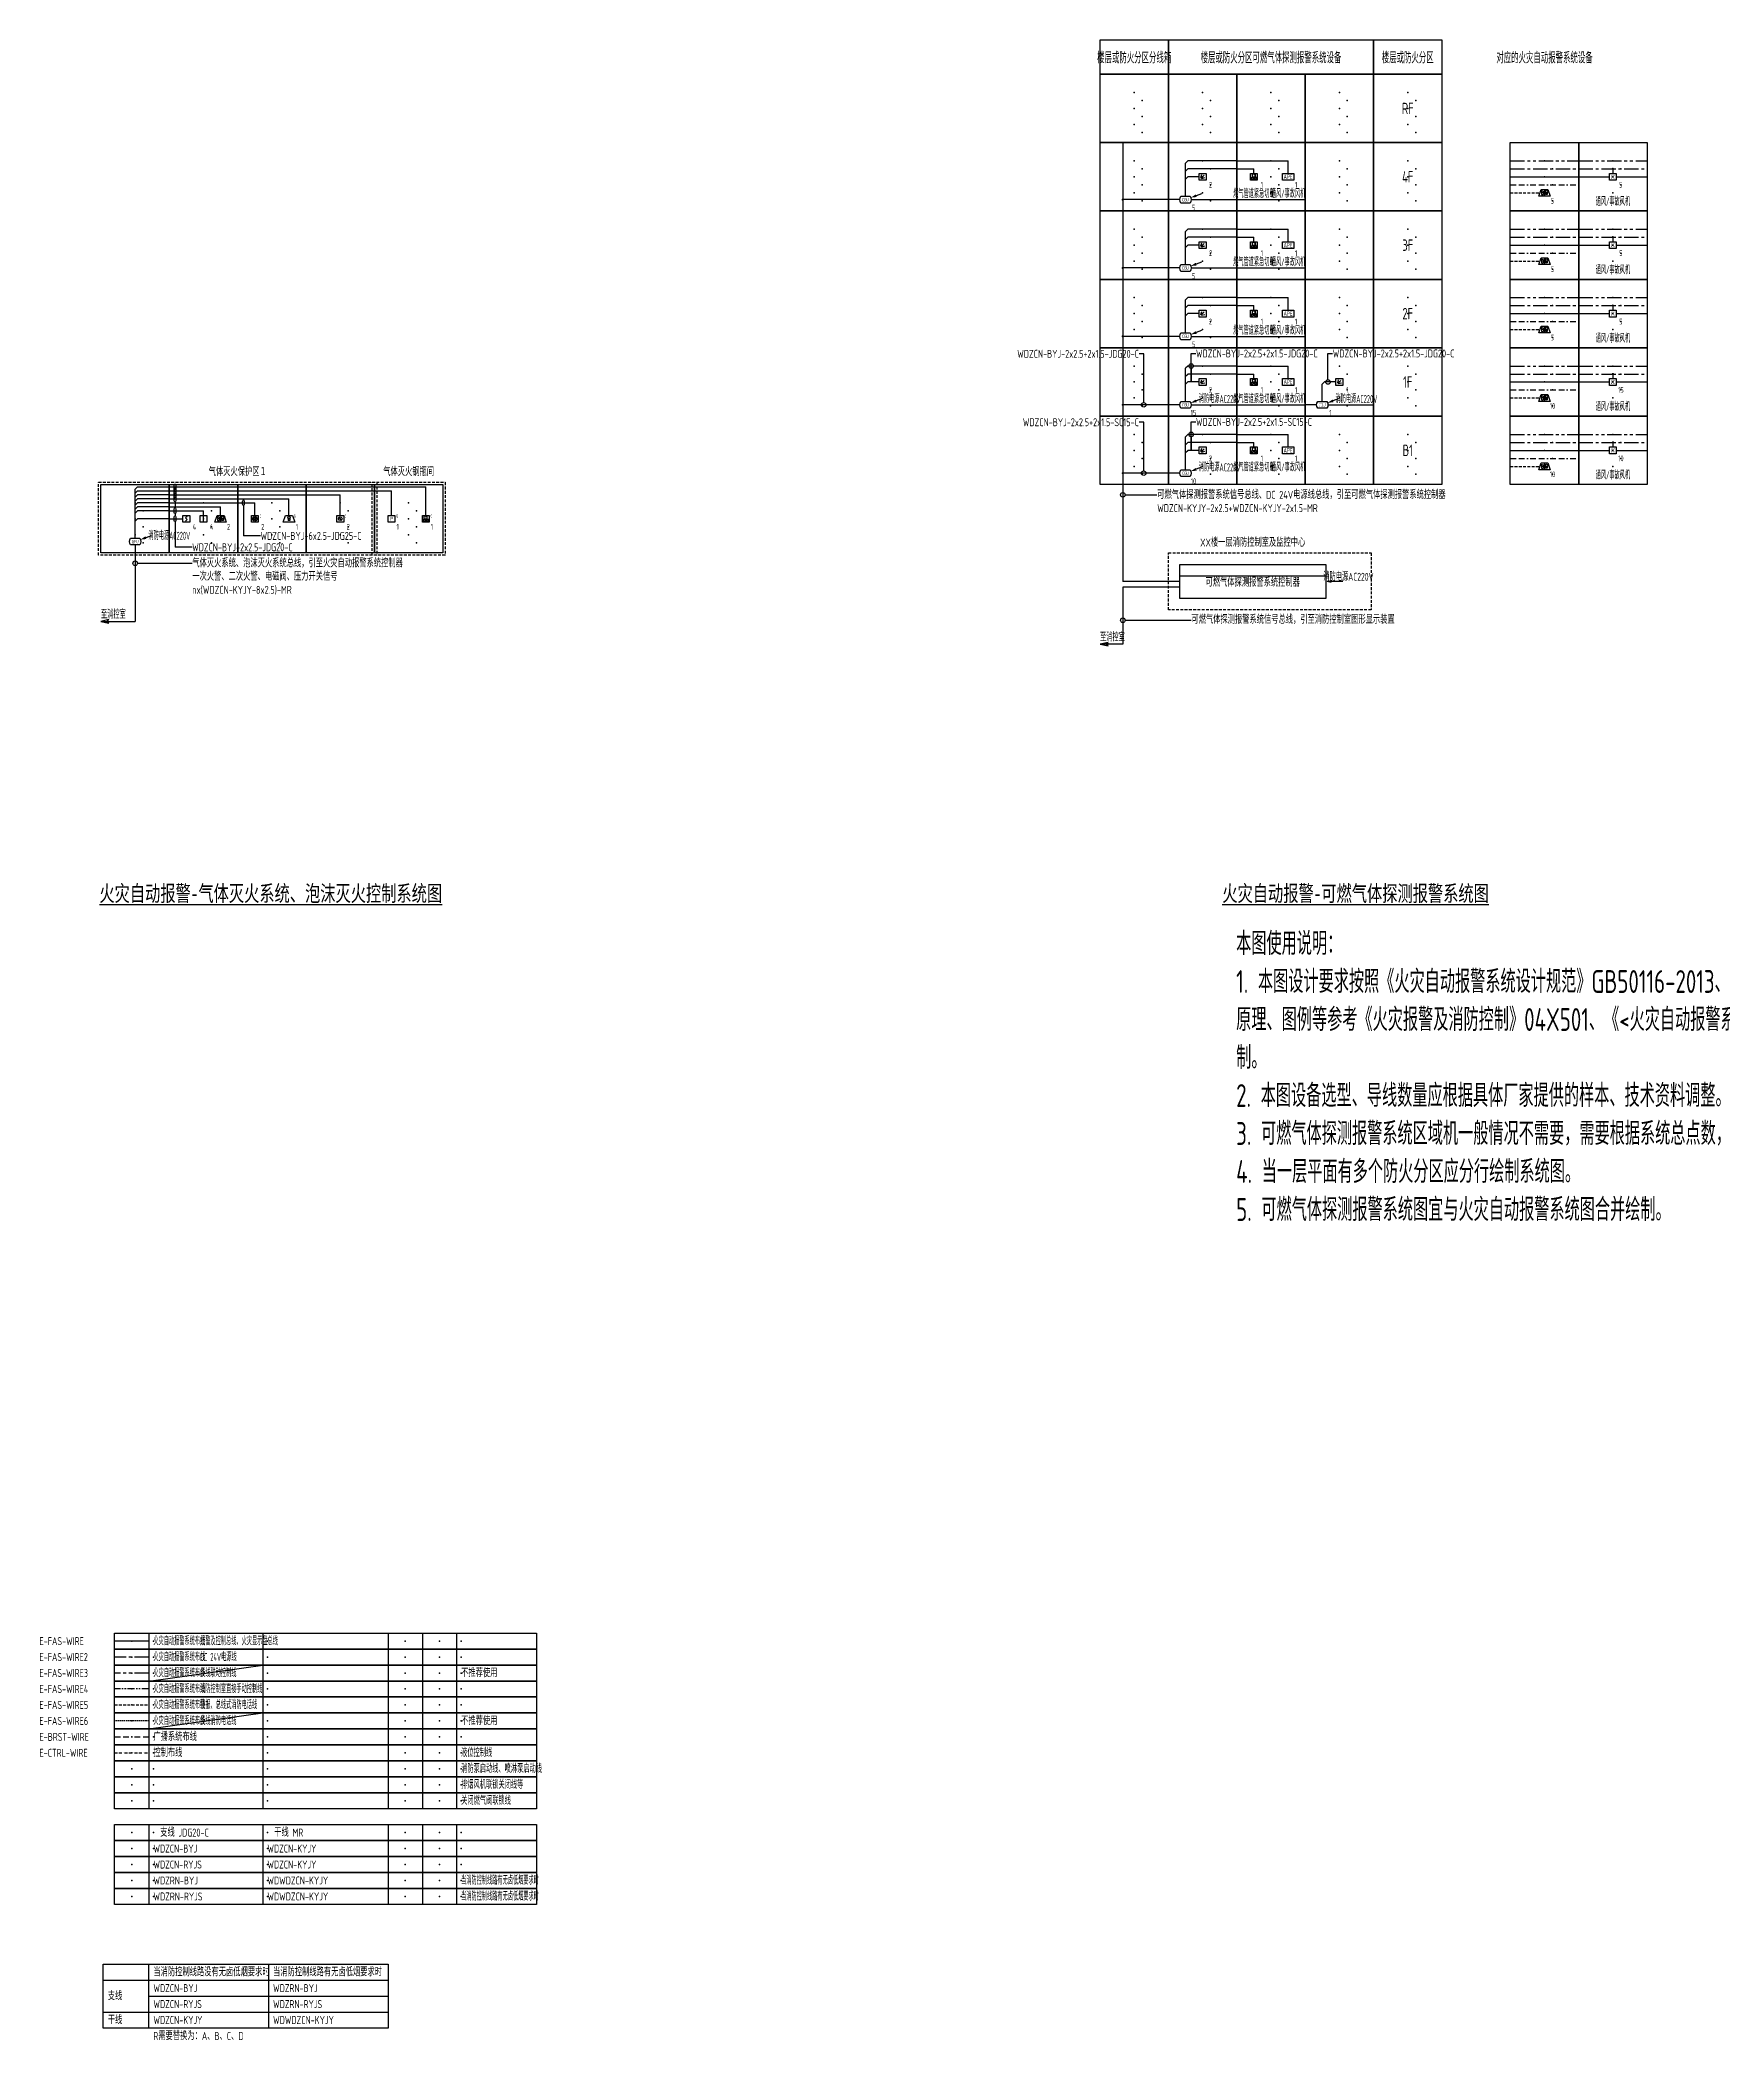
# Model space of a CAD drawing. Header units: millimetres. Extents: x -610917 to 349982, y -134386 to 298175.
# Drawn here: x 87812 to 161603, y -71223 to 16500 of the extents above; entities that cross this region are included whole.
import ezdxf
from ezdxf import colors
from ezdxf.entities.mleader import LeaderData, LeaderLine
from ezdxf.enums import TextEntityAlignment as Align
from ezdxf.math import Vec2, Vec3

# ---------------------------------------------------------------- set-up
doc = ezdxf.new("R2010")
doc.units = ezdxf.units.MM
doc.header["$LTSCALE"] = 500
doc.header["$MEASUREMENT"] = 0
for name, pattern in [('BORDER', [1.75, 0.5, -0.25, 0.5, -0.25, 0, -0.25]), ('BORDER2', [0.875, 0.25, -0.125, 0.25, -0.125, 0, -0.125]), ('CENTER', [2, 1.25, -0.25, 0.25, -0.25]), ('HIDDEN', [0.375, 0.25, -0.125]), ('HIDDEN2', [0.1875, 0.125, -0.0625]), ('PHANTOM', [2.5, 1.25, -0.25, 0.25, -0.25, 0.25, -0.25]), ('PHANTOM2', [1.25, 0.625, -0.125, 0.125, -0.125, 0.125, -0.125])]:
    doc.linetypes.add(name, pattern=pattern)
doc.layers.get('0').update_dxf_attribs({"linetype": 'CONTINUOUS'})
for name, color, linetype in [('E-BRST-WIRE', 2, 'BORDER'), ('E-CTRL-WIRE', 3, 'BORDER2'), ('E-FAS-DEVC', 3, 'CONTINUOUS'), ('E-FAS-WIRE', 4, 'CONTINUOUS'), ('E-FAS-WIRE2', 1, 'CENTER'), ('E-FAS-WIRE3', 4, 'PHANTOM'), ('E-FAS-WIRE4', 4, 'PHANTOM2'), ('E-FAS-WIRE5', 4, 'HIDDEN'), ('E-FAS-WIRE6', 6, 'HIDDEN2'), ('E-POWR-EQPM', 3, 'CONTINUOUS'), ('E-REQU-DIMS', 30, 'CONTINUOUS'), ('E-UNIV-DIAG', 2, 'CONTINUOUS'), ('E-UNIV-DIAG2', 2, 'HIDDEN'), ('E-UNIV-EL', 140, 'CONTINUOUS'), ('E-UNIV-NOTE', 6, 'CONTINUOUS')]:
    doc.layers.add(name, color=color, linetype=linetype)
doc.styles.add('TH-STYLE1', font='Stfangso_0.ttf', dxfattribs={"width": 0.7})
doc.styles.add('TH-STYLE3', font='tssdeng.shx', dxfattribs={"width": 0.7, "bigfont": 'tssdchn.shx'})

# ---------------------------------------------------------------- blocks, each defined once
blk = doc.blocks.new('E-ES01')
blk.add_lwpolyline([(0, 3000), (3000, 3000), (3000, 0), (0, 0)], close=True)
for p in [(1500, 2200), (1850, 1850), (1500, 1500), (1850, 1150), (1500, 800), (1850, 450)]:
    blk.add_point(p)
blk = doc.blocks.new('E-BKTS2')
for p, q in [((0, 0), (185, 0)), ((0, -7), (0, 0)), ((185, 0), (185, -7)), ((185, -7), (0, -7))]:
    blk.add_line(p, q)
at = {"linetype": 'Continuous'}
for p, q in [((15, 0), (15, -7)), ((65, 0), (65, -7)), ((120, 0), (120, -7)), ((135, 0), (135, -7)), ((150, 0), (150, -7))]:
    blk.add_line(p, q, dxfattribs=at)
for p in [(7.5, -3.5), (17, -3.5), (67, -3.5), (127.5, -3.5), (142.5, -3.5), (152, -3.5)]:
    blk.add_point(p, dxfattribs=at)
blk = doc.blocks.new('E-BFAS110')
blk.add_lwpolyline([(-1.5, -1.5), (-1.5, 1.5), (1.5, 1.5), (1.5, -1.5)], close=True)
at = {"layer": 'E-UNIV-EL'}
blk.add_lwpolyline([(0.35, 1.06), (-0.35, 0.35), (0.35, -0.35), (-0.35, -1.06)], dxfattribs=at)
blk = doc.blocks.new('E-BFAS120')
blk.add_lwpolyline([(-1.5, -1.5), (-1.5, 1.5), (1.5, 1.5), (1.5, -1.5)], close=True)
at = {"layer": 'E-UNIV-EL'}
blk.add_line((0, -1), (0, 1), dxfattribs=at)
at = {"layer": 'E-UNIV-EL', "const_width": 0.25}
blk.add_lwpolyline([(-0.125, -0.75, 1), (0.125, -0.75, 1)], format="xyb", close=True, dxfattribs=at)
blk = doc.blocks.new('E-BGFS110')
blk.add_lwpolyline([(-2, 1.5), (2, 1.5, -0.333333), (2, -1.5), (-2, -1.5, -0.333333)], format="xyb", close=True)
at = {"layer": 'E-UNIV-EL', "style": 'TH-STYLE3', "width": 0.7}
blk.add_attdef('F', text='', height=1.5, dxfattribs=at).set_placement((0, 0), align=Align.MIDDLE)
blk = doc.blocks.new('E-BGFS210')
blk.add_lwpolyline([(-1.5, -1.5), (-1.5, 1.5), (1.5, 1.5), (1.5, -1.5)], close=True)
at = {"layer": 'E-UNIV-EL'}
blk.add_line((0, 0.625), (0, -0.625), dxfattribs=at)
for radius in [1, 0.5]:
    blk.add_circle((0, 0), radius, dxfattribs=at)
at = {"layer": 'E-UNIV-EL', "style": 'TH-STYLE3', "width": 0.5}
blk.add_attdef('F', text='', height=1.5, dxfattribs=at).set_placement((2.5, 1.25), align=Align.MIDDLE)
blk = doc.blocks.new('E-BGFS220')
blk.add_lwpolyline([(-1.5, -1.5), (-1.5, 1.5), (1.5, 1.5), (1.5, -1.5)], close=True)
at = {"layer": 'E-UNIV-EL', "style": 'TH-STYLE3'}
for height, width, p in [(1.7, 0.7, (0, 0)), (1.5, 0.5, (2.5, 1.25))]:
    blk.add_attdef('F', text='', height=height, dxfattribs=dict(at, width=width)).set_placement(p, align=Align.MIDDLE)
blk = doc.blocks.new('E-BFAS330')
blk.add_lwpolyline([(-2.5, -1.5), (-1.5, 1.5), (1.5, 1.5), (2.5, -1.5)], close=True)
at = {"layer": 'E-UNIV-EL'}
for p, q in [((-1.56, 1), (-0.24, 0.6)), ((-1.1, 0), (-1.56, 1)), ((-0.5, 0), (-1.3, 0)), ((-1.3, 0), (-1.3, -0.8)), ((-0.7, 0), (-0.24, 0.6)), ((-0.5, 0), (-0.5, -0.8)), ((0, 1.5), (0, -1.5)), ((0.6, 0.1), (0.6, -0.8)), ((1.2, 0.1), (1.2, -0.8)), ((-1.3, -0.8), (-0.5, -0.8)), ((1.2, -0.8), (0.6, -0.8))]:
    blk.add_line(p, q, dxfattribs=at)
blk.add_circle((0.9, 0.5), 0.5, dxfattribs=at)
blk = doc.blocks.new('E-BGFS310')
blk.add_lwpolyline([(-2.5, -1.5), (-1.5, 1.5), (1.5, 1.5), (2.5, -1.5)], close=True)
at = {"layer": 'E-UNIV-EL'}
for p, q in [((-0.3, 0.1), (-0.3, -0.8)), ((0.3, 0.1), (0.3, -0.8)), ((0.3, -0.8), (-0.3, -0.8))]:
    blk.add_line(p, q, dxfattribs=at)
blk.add_circle((0, 0.5), 0.5, dxfattribs=at)
at = {"layer": 'E-UNIV-EL', "style": 'TH-STYLE3', "width": 0.5}
blk.add_attdef('F', text='', height=1.5, dxfattribs=at).set_placement((2.5, 1.25), align=Align.MIDDLE)
blk = doc.blocks.new('E-BFAS730')
blk.add_lwpolyline([(-1.5, -1.5), (-1.5, 1.5), (1.5, 1.5), (1.5, -1.5)], close=True)
at = {"layer": 'E-UNIV-EL'}
blk.add_line((-0.71, 0.71), (0.71, -0.71), dxfattribs=at)
blk.add_circle((0, 0), 0.8, dxfattribs=at)
at = {"layer": 'E-UNIV-EL', "style": 'TH-STYLE3', "width": 0.5}
blk.add_attdef('F', text='', height=1.5, dxfattribs=at).set_placement((2.25, 1.25), align=Align.MIDDLE)
blk = doc.blocks.new('E-BGFS410')
blk.add_lwpolyline([(-1.5, -1.5), (-1.5, 1.5), (1.5, 1.5), (1.5, -1.5)], close=True)
at = {"layer": 'E-UNIV-EL'}
for p, q in [((-0.65, 1.3), (0.65, 1.3)), ((-0.65, 0), (-0.65, 1.3)), ((-0.65, 0), (0.65, 0)), ((0, 0), (0, -0.7)), ((0.65, 0), (0.65, 1.3))]:
    blk.add_line(p, q, dxfattribs=at)
blk.add_lwpolyline([(1, -1.28), (1, -0.12), (-1, -1.28), (-1, -0.12)], close=True, dxfattribs=at)
at = {"layer": 'E-UNIV-EL', "style": 'TH-STYLE3'}
for height, width, p in [(1, 0.7, (0, 0.65)), (1.5, 0.5, (2.5, 1.25))]:
    blk.add_attdef('F', text='', height=height, dxfattribs=dict(at, width=width)).set_placement(p, align=Align.MIDDLE)
blk = doc.blocks.new('E-BCGS110')
blk.add_lwpolyline([(-2, 1.5), (2, 1.5, -0.333333), (2, -1.5), (-2, -1.5, -0.333333)], format="xyb", close=True)
at = {"layer": 'E-UNIV-EL', "style": 'TH-STYLE3', "width": 0.7}
blk.add_attdef('F', text='', height=1.5, dxfattribs=at).set_placement((0, 0), align=Align.MIDDLE)
blk = doc.blocks.new('E-BCGS210')
blk.add_lwpolyline([(-1.5, -1.5), (-1.5, 1.5), (1.5, 1.5), (1.5, -1.5)], close=True)
at = {"layer": 'E-UNIV-EL'}
for p, q in [((-0.71, -0.35), (-0.35, 0.97)), ((-0.71, -0.71), (0.71, 0.71)), ((-0.35, -0.71), (0.97, -0.35))]:
    blk.add_line(p, q, dxfattribs=at)
at = {"layer": 'E-UNIV-EL', "const_width": 0.25}
blk.add_lwpolyline([(-0.62, -0.44, 1), (-0.44, -0.62, 1)], format="xyb", close=True, dxfattribs=at)
blk = doc.blocks.new('E-BFAS621-3')
blk.add_lwpolyline([(-1.5, -1.5), (-1.5, 1.5), (1.5, 1.5), (1.5, -1.5)], close=True)
at = {"layer": 'E-UNIV-EL'}
for p, q in [((-0.65, 1.3), (0.65, 1.3)), ((-0.65, 0), (-0.65, 1.3)), ((-0.65, 0), (0.65, 0)), ((0, 0), (0, -0.7)), ((0.65, 0), (0.65, 1.3))]:
    blk.add_line(p, q, dxfattribs=at)
blk.add_lwpolyline([(1, -1.28), (1, -0.12), (-1, -1.28), (-1, -0.12)], close=True, dxfattribs=at)
at = {"layer": 'E-UNIV-EL', "style": 'TH-STYLE3', "width": 0.7}
blk.add_attdef('F', text='', height=1, dxfattribs=at).set_placement((0, 0.65), align=Align.MIDDLE)
blk = doc.blocks.new('E-BDB004')
blk.add_lwpolyline([(-2.5, -1.5), (-2.5, 1.5), (2.5, 1.5), (2.5, -1.5)], close=True)
at = {"layer": 'E-UNIV-EL', "style": 'TH-STYLE3', "width": 0.7}
blk.add_attdef('BOX', text='', height=2, dxfattribs=at).set_placement((0, 0), align=Align.MIDDLE)
blk = doc.blocks.new('E-BFAS520')
blk.add_lwpolyline([(-1.5, -1.5), (-1.5, 1.5), (1.5, 1.5), (1.5, -1.5)], close=True)
at = {"layer": 'E-UNIV-EL', "style": 'TH-STYLE3', "width": 0.5}
blk.add_attdef('F', text='', height=1.7, dxfattribs=at).set_placement((0, 0), align=Align.MIDDLE)
blk = doc.blocks.new('_DotBlank')
at = {"color": 0, "linetype": 'ByBlock', "lineweight": -2}
blk.add_line((-0.5, 0), (-1, 0), dxfattribs=at)
blk.add_circle((0, 0), 0.5, dxfattribs=at)

msp = doc.modelspace()

# ---------------------------------------------------------------- linework, layer by layer
at = {"layer": 'E-BRST-WIRE'}
for p, q in [((152316, 10150), (155316, 10150)), ((152316, 7150), (155316, 7150)), ((152316, 4150), (155316, 4150)), ((152316, 1150), (155316, 1150)), ((152316, -1850), (155316, -1850)), ((91087, -57927), (92587, -57927))]:
    msp.add_line(p, q, dxfattribs=at)
at = {"layer": 'E-CTRL-WIRE'}
msp.add_line((91087, -58627), (92587, -58627), dxfattribs=at)
at = {"layer": 'E-FAS-DEVC'}
for p, q in [((138771, 9757), (138536, 9671)), ((138771, 6757), (138536, 6671)), ((138771, 3757), (138536, 3671)), ((138771, 757), (138536, 671)), ((144771, 757), (144536, 671)), ((138771, -2243), (138536, -2329)), ((92691, -5243), (92456, -5329)), ((137816, -7000), (144216, -7000)), ((144966, -7250), (144466, -7250))]:
    msp.add_line(p, q, dxfattribs=at)
for points in [[(138536, 9671, 125, 0, 0), (138301, 9586, 0, 0, 0)], [(138536, 6671, 125, 0, 0), (138301, 6586, 0, 0, 0)], [(138536, 3671, 125, 0, 0), (138301, 3586, 0, 0, 0)], [(138536, 671, 125, 0, 0), (138301, 586, 0, 0, 0)], [(144536, 671, 125, 0, 0), (144301, 586, 0, 0, 0)], [(138536, -2329, 125, 0, 0), (138301, -2414, 0, 0, 0)], [(92456, -5329, 125, 0, 0), (92221, -5414, 0, 0, 0)], [(144466, -7250, 125, 0, 0), (144216, -7250, 0, 0, 0)]]:
    msp.add_lwpolyline(points, format="xyseb", dxfattribs=at)
msp.add_lwpolyline([(137816, -8000), (137816, -6500), (144216, -6500), (144216, -8000)], close=True, dxfattribs=at)
at = {"layer": 'E-FAS-WIRE'}
for p, q in [((135316, 12000), (135316, 9000)), ((138166, 11200), (138066, 11100)), ((138066, 10400), (138066, 11100)), ((138066, 10750), (138166, 10850)), ((140316, 11200), (138166, 11200)), ((140316, 10850), (138166, 10850)), ((140316, 11200), (142566, 11200)), ((140316, 10850), (141066, 10850)), ((141066, 10650), (141066, 10850)), ((142566, 10650), (142566, 11200)), ((156816, 10850), (156816, 10650)), ((138066, 10400), (138166, 10500)), ((138066, 9650), (138066, 10400)), ((138666, 10500), (138166, 10500)), ((152316, 10500), (155316, 10500)), ((155316, 10500), (156666, 10500)), ((156966, 10500), (158316, 10500)), ((137316, 9500), (135316, 9500)), ((135316, 9000), (135316, 6000)), ((137816, 9500), (137316, 9500)), ((138316, 9500), (140316, 9500)), ((140316, 9500), (143316, 9500)), ((138166, 8200), (138066, 8100)), ((138066, 7400), (138066, 8100)), ((140316, 8200), (138166, 8200)), ((140316, 8200), (142566, 8200)), ((142566, 7650), (142566, 8200)), ((138066, 7750), (138166, 7850)), ((138066, 7400), (138166, 7500)), ((138066, 6650), (138066, 7400)), ((140316, 7850), (138166, 7850)), ((138666, 7500), (138166, 7500)), ((140316, 7850), (141066, 7850)), ((141066, 7650), (141066, 7850)), ((152316, 7500), (155316, 7500)), ((155316, 7500), (156666, 7500)), ((156816, 7850), (156816, 7650)), ((156966, 7500), (158316, 7500)), ((137316, 6500), (135316, 6500)), ((137816, 6500), (137316, 6500)), ((138316, 6500), (140316, 6500)), ((140316, 6500), (143316, 6500)), ((135316, 6000), (135316, 3000)), ((138166, 5200), (138066, 5100)), ((138066, 4400), (138066, 5100)), ((138066, 4750), (138166, 4850)), ((138066, 4400), (138166, 4500)), ((138066, 3650), (138066, 4400)), ((140316, 5200), (138166, 5200)), ((140316, 4850), (138166, 4850)), ((138666, 4500), (138166, 4500)), ((140316, 5200), (142566, 5200)), ((140316, 4850), (141066, 4850)), ((141066, 4650), (141066, 4850)), ((142566, 4650), (142566, 5200)), ((152316, 4500), (155316, 4500)), ((155316, 4500), (156666, 4500)), ((156816, 4850), (156816, 4650)), ((156966, 4500), (158316, 4500)), ((137316, 3500), (135316, 3500)), ((135316, 3000), (135316, 0)), ((137316, 3500), (136066, 3500)), ((137816, 3500), (137316, 3500)), ((138316, 3500), (140316, 3500)), ((140316, 3500), (143316, 3500)), ((138166, 2200), (138066, 2100)), ((138066, 1400), (138066, 2100)), ((138066, 1750), (138166, 1850)), ((140316, 2200), (138166, 2200)), ((140316, 1850), (138166, 1850)), ((140316, 2200), (142566, 2200)), ((140316, 1850), (141066, 1850)), ((141066, 1650), (141066, 1850)), ((142566, 1650), (142566, 2200)), ((156816, 1850), (156816, 1650)), ((138066, 1400), (138166, 1500)), ((138066, 650), (138066, 1400)), ((138666, 1500), (138166, 1500)), ((144066, 1400), (144166, 1500)), ((144066, 650), (144066, 1400)), ((144666, 1500), (144166, 1500)), ((152316, 1500), (155316, 1500)), ((155316, 1500), (156666, 1500)), ((156966, 1500), (158316, 1500)), ((137316, 500), (135316, 500)), ((137316, 500), (136066, 500)), ((137816, 500), (137316, 500)), ((138316, 500), (140316, 500)), ((140316, 500), (143316, 500)), ((143816, 500), (143316, 500)), ((144316, 500), (146316, 500)), ((135316, 0), (135316, -3000)), ((138166, -800), (138066, -900)), ((140316, -800), (138166, -800)), ((140316, -800), (142566, -800)), ((142566, -1350), (142566, -800)), ((138066, -1600), (138066, -900)), ((138066, -1250), (138166, -1150)), ((138066, -1600), (138166, -1500)), ((138066, -2350), (138066, -1600)), ((140316, -1150), (138166, -1150)), ((138666, -1500), (138166, -1500)), ((140316, -1150), (141066, -1150)), ((141066, -1350), (141066, -1150)), ((152316, -1500), (155316, -1500)), ((155316, -1500), (156666, -1500)), ((156816, -1150), (156816, -1350)), ((156966, -1500), (158316, -1500)), ((137316, -2500), (135316, -2500)), ((137816, -2500), (137316, -2500)), ((91986, -3200), (92086, -3100)), ((91986, -4600), (91986, -3200)), ((91986, -3375), (92086, -3275)), ((91986, -3550), (92086, -3450)), ((92086, -3100), (93486, -3100)), ((92086, -3275), (93486, -3275)), ((93486, -3450), (92086, -3450)), ((93486, -3100), (96486, -3100)), ((93486, -3275), (96486, -3275)), ((93486, -3450), (96486, -3450)), ((96486, -3100), (99486, -3100)), ((96486, -3275), (99486, -3275)), ((96486, -3450), (99486, -3450)), ((99486, -3100), (102486, -3100)), ((99486, -3275), (102486, -3275)), ((99486, -3450), (100986, -3450)), ((100986, -4350), (100986, -3450)), ((102486, -3100), (104736, -3100)), ((102486, -3275), (103236, -3275)), ((103236, -4350), (103236, -3275)), ((104736, -4350), (104736, -3100)), ((135316, -3000), (135316, -7250)), ((91986, -3725), (92086, -3625)), ((91986, -3900), (92086, -3800)), ((91986, -4075), (92086, -3975)), ((91986, -4250), (92086, -4150)), ((93486, -3625), (92086, -3625)), ((93486, -3800), (92086, -3800)), ((93486, -3975), (92086, -3975)), ((93486, -4150), (92086, -4150)), ((93486, -3625), (96486, -3625)), ((93486, -3800), (96486, -3800)), ((93486, -3975), (95736, -3975)), ((93486, -4150), (94986, -4150)), ((94986, -4350), (94986, -4150)), ((95736, -4350), (95736, -3975)), ((96486, -3625), (98736, -3625)), ((96486, -3800), (97236, -3800)), ((97236, -4350), (97236, -3800)), ((98736, -4350), (98736, -3625)), ((91986, -4600), (92086, -4500)), ((91986, -5350), (91986, -4600)), ((93486, -4500), (92086, -4500)), ((93486, -4500), (94086, -4500)), ((91986, -5650), (91986, -6000)), ((91986, -6000), (91986, -9000)), ((137816, -7250), (135316, -7250)), ((137816, -7500), (135316, -7500)), ((135316, -7500), (135316, -10000)), ((90486, -9000), (91986, -9000)), ((135316, -10000), (134316, -10000)), ((92587, -53727), (91087, -53727))]:
    msp.add_line(p, q, dxfattribs=at)
at = {"layer": 'E-FAS-WIRE', "const_width": 50}
for points in [[(156791, 10850, 1), (156841, 10850, 1)], [(135291, 9500, 1), (135341, 9500, 1)], [(156791, 7850, 1), (156841, 7850, 1)], [(135291, 6500, 1), (135341, 6500, 1)], [(156791, 4850, 1), (156841, 4850, 1)], [(135291, 3500, 1), (135341, 3500, 1)], [(156791, 1850, 1), (156841, 1850, 1)], [(135291, 500, 1), (135341, 500, 1)], [(156791, -1150, 1), (156841, -1150, 1)], [(135291, -2500, 1), (135341, -2500, 1)]]:
    msp.add_lwpolyline(points, format="xyb", close=True, dxfattribs=at)
at = {"layer": 'E-FAS-WIRE'}
for points in [[(90486, -9000), (90839, -9075), (90739, -9000), (90839, -8925), (90486, -9000)], [(134316, -10000), (134669, -10075), (134569, -10000), (134669, -9925), (134316, -10000)]]:
    msp.add_lwpolyline(points, dxfattribs=at)
at = {"layer": 'E-FAS-WIRE2'}
for p, q in [((152316, 10850), (155316, 10850)), ((155316, 10850), (158316, 10850)), ((152316, 7850), (155316, 7850)), ((155316, 7850), (158316, 7850)), ((152316, 4850), (155316, 4850)), ((155316, 4850), (158316, 4850)), ((152316, 1850), (155316, 1850)), ((155316, 1850), (158316, 1850)), ((152316, -1150), (155316, -1150)), ((155316, -1150), (158316, -1150)), ((92587, -54427), (91087, -54427))]:
    msp.add_line(p, q, dxfattribs=at)
at = {"layer": 'E-FAS-WIRE3'}
for p, q in [((152316, 11200), (155316, 11200)), ((155316, 11200), (158316, 11200)), ((152316, 8200), (155316, 8200)), ((155316, 8200), (158316, 8200)), ((152316, 5200), (155316, 5200)), ((155316, 5200), (158316, 5200)), ((152316, 2200), (155316, 2200)), ((155316, 2200), (158316, 2200)), ((152316, -800), (155316, -800)), ((155316, -800), (158316, -800)), ((92587, -55127), (91087, -55127))]:
    msp.add_line(p, q, dxfattribs=at)
at = {"layer": 'E-FAS-WIRE4'}
msp.add_line((92587, -55827), (91087, -55827), dxfattribs=at)
at = {"layer": 'E-FAS-WIRE5'}
for p, q in [((152316, 9800), (153616, 9800)), ((152316, 6800), (153616, 6800)), ((152316, 3800), (153616, 3800)), ((152316, 800), (153616, 800)), ((152316, -2200), (153616, -2200)), ((91087, -56527), (92587, -56527))]:
    msp.add_line(p, q, dxfattribs=at)
at = {"layer": 'E-FAS-WIRE6'}
msp.add_line((92587, -57227), (91087, -57227), dxfattribs=at)
at = {"layer": 'E-UNIV-DIAG'}
for p, q in [((97837, -67897), (97837, -70697)), ((90587, -68597), (103087, -68597)), ((92587, -69297), (103087, -69297)), ((90587, -69997), (103087, -69997))]:
    msp.add_line(p, q, dxfattribs=at)
for points in [[(134316, 16500), (137316, 16500), (137316, 15000), (134316, 15000)], [(137316, 16500), (146316, 16500), (146316, 15000), (137316, 15000)], [(146316, 16500), (149316, 16500), (149316, 15000), (146316, 15000)], [(90587, -70697), (90587, -67897), (103087, -67897), (103087, -70697)]]:
    msp.add_lwpolyline(points, close=True, dxfattribs=at)
msp.add_lwpolyline([(92587, -70697), (92587, -67897)], dxfattribs=at)
at = {"layer": 'E-UNIV-DIAG2'}
for points in [[(90386, -6100), (90386, -2900), (102586, -2900), (102586, -6100)], [(102386, -6100), (102386, -2900), (105586, -2900), (105586, -6100)], [(137316, -8500), (137316, -6000), (146216, -6000), (146216, -8500)]]:
    msp.add_lwpolyline(points, close=True, dxfattribs=at)
at = {"layer": 'E-UNIV-NOTE'}
for p, q in [((138316, -675), (138316, -250)), ((93736, -3750), (93736, -4025)), ((93736, -4275), (93736, -4375)), ((96736, -3925), (96736, -5250)), ((93736, -4625), (93736, -5750)), ((97486, -5250), (96736, -5250)), ((94486, -5750), (93736, -5750)), ((92587, -55477), (97587, -54777)), ((92587, -57577), (97587, -56877))]:
    msp.add_line(p, q, dxfattribs=at)
for centre in [(93736, -3100), (93736, -3275), (93736, -3450), (93736, -3625), (93736, -4150), (93736, -4500), (96736, -3800)]:
    msp.add_ellipse(centre, major_axis=(0, -125), ratio=0.35, dxfattribs=at)

# ---------------------------------------------------------------- block references
at = {"layer": 'E-FAS-DEVC', "xscale": 100, "yscale": 100, "zscale": 100}
for name, p in [('E-BCGS210', (138816, 10500)), ('E-BFAS330', (153816, 9800)), ('E-BCGS210', (138816, 7500)), ('E-BFAS330', (153816, 6800)), ('E-BCGS210', (138816, 4500)), ('E-BFAS330', (153816, 3800)), ('E-BCGS210', (138816, 1500)), ('E-BCGS210', (144816, 1500)), ('E-BFAS330', (153816, 800)), ('E-BCGS210', (138816, -1500)), ('E-BFAS330', (153816, -2200)), ('E-BFAS110', (94236, -4500)), ('E-BFAS120', (94986, -4500)), ('E-BFAS330', (95736, -4500))]:
    msp.add_blockref(name, p, dxfattribs=at)
at = {"layer": 'E-FAS-DEVC'}
ref = msp.add_blockref('E-BFAS621-3', (141066, 10500), dxfattribs=dict(at, xscale=100, yscale=100, zscale=100))
ref.add_attrib('F', 'M', dxfattribs={"layer": 'E-UNIV-EL', "height": 100, "style": 'TH-STYLE3', "width": 0.7}).set_placement((141066, 10575), align=Align.MIDDLE)
at = {"layer": 'E-FAS-DEVC', "xscale": 100, "yscale": 100, "zscale": 100}
for name, p, values in [('E-BFAS520', (156816, 10500), {'F': 'I/O'}), ('E-BCGS110', (138066, 9500), {'F': 'CGU'}), ('E-BFAS520', (156816, 7500), {'F': 'I/O'}), ('E-BCGS110', (138066, 6500), {'F': 'CGU'}), ('E-BFAS520', (156816, 4500), {'F': 'I/O'}), ('E-BCGS110', (138066, 3500), {'F': 'CGU'}), ('E-BFAS520', (156816, 1500), {'F': 'I/O'}), ('E-BCGS110', (138066, 500), {'F': 'CGU'}), ('E-BCGS110', (144066, 500), {'F': 'CGU'}), ('E-BFAS520', (156816, -1500), {'F': 'I/O'}), ('E-BCGS110', (138066, -2500), {'F': 'CGU'}), ('E-BGFS210', (97236, -4500), {'F': 'G'}), ('E-BGFS310', (98736, -4500), {'F': 'G'}), ('E-BFAS730', (100986, -4500), {'F': 'E'}), ('E-BGFS110', (91986, -5500), {'F': 'GFU'})]:
    msp.add_blockref(name, p, dxfattribs=at).add_auto_attribs(values)
at = {"layer": 'E-FAS-DEVC'}
ref = msp.add_blockref('E-BFAS621-3', (141066, 7500), dxfattribs=dict(at, xscale=100, yscale=100, zscale=100))
ref.add_attrib('F', 'M', dxfattribs={"layer": 'E-UNIV-EL', "height": 100, "style": 'TH-STYLE3', "width": 0.7}).set_placement((141066, 7575), align=Align.MIDDLE)
ref = msp.add_blockref('E-BFAS621-3', (141066, 4500), dxfattribs=dict(at, xscale=100, yscale=100, zscale=100))
ref.add_attrib('F', 'M', dxfattribs={"layer": 'E-UNIV-EL', "height": 100, "style": 'TH-STYLE3', "width": 0.7}).set_placement((141066, 4575), align=Align.MIDDLE)
ref = msp.add_blockref('E-BFAS621-3', (141066, 1500), dxfattribs=dict(at, xscale=100, yscale=100, zscale=100))
ref.add_attrib('F', 'M', dxfattribs={"layer": 'E-UNIV-EL', "height": 100, "style": 'TH-STYLE3', "width": 0.7}).set_placement((141066, 1575), align=Align.MIDDLE)
ref = msp.add_blockref('E-BFAS621-3', (141066, -1500), dxfattribs=dict(at, xscale=100, yscale=100, zscale=100))
ref.add_attrib('F', 'M', dxfattribs={"layer": 'E-UNIV-EL', "height": 100, "style": 'TH-STYLE3', "width": 0.7}).set_placement((141066, -1425), align=Align.MIDDLE)
ref = msp.add_blockref('E-BGFS220', (103236, -4500), dxfattribs=dict(at, xscale=100, yscale=100, zscale=100))
ref.add_attrib('F', 'G', dxfattribs={"layer": 'E-UNIV-EL', "height": 150, "style": 'TH-STYLE3', "width": 0.5}).set_placement((103486, -4375), align=Align.MIDDLE)
ref.add_attrib('F', 'P', dxfattribs={"layer": 'E-UNIV-EL', "height": 170, "style": 'TH-STYLE3', "width": 0.7}).set_placement((103236, -4500), align=Align.MIDDLE)
ref = msp.add_blockref('E-BGFS410', (104736, -4500), dxfattribs=dict(at, xscale=100, yscale=100, zscale=100))
ref.add_attrib('F', 'M', dxfattribs={"layer": 'E-UNIV-EL', "height": 100, "style": 'TH-STYLE3', "width": 0.7}).set_placement((104736, -4435), align=Align.MIDDLE)
ref.add_attrib('F', 'G', dxfattribs={"layer": 'E-UNIV-EL', "height": 150, "style": 'TH-STYLE3', "width": 0.5}).set_placement((104986, -4375), align=Align.MIDDLE)
at = {"layer": 'E-POWR-EQPM', "xscale": 100, "yscale": 100, "zscale": 100}
for p in [(142566, 10500), (142566, 7500), (142566, 4500), (142566, 1500), (142566, -1500)]:
    msp.add_blockref('E-BDB004', p, dxfattribs=at).add_auto_attribs({'BOX': 'APE'})
at = {"layer": 'E-UNIV-DIAG'}
for p in [(134316, 12000), (137316, 12000), (140316, 12000), (143316, 12000), (146316, 12000), (134316, 9000), (137316, 9000), (140316, 9000), (143316, 9000), (146316, 9000), (152316, 9000), (155316, 9000), (134316, 6000), (137316, 6000), (140316, 6000), (143316, 6000), (146316, 6000), (152316, 6000), (155316, 6000), (134316, 3000), (137316, 3000), (140316, 3000), (143316, 3000), (146316, 3000), (152316, 3000), (155316, 3000), (134316, 0), (137316, 0), (140316, 0), (143316, 0), (146316, 0), (152316, 0), (155316, 0), (134316, -3000), (137316, -3000), (140316, -3000), (143316, -3000), (146316, -3000), (152316, -3000), (155316, -3000), (90486, -6000), (93486, -6000), (96486, -6000), (99486, -6000), (102486, -6000)]:
    msp.add_blockref('E-ES01', p, dxfattribs=at)
at = {"layer": 'E-UNIV-DIAG', "xscale": 100, "yscale": 100, "zscale": 100}
for p in [(91087, -53377), (91087, -54077), (91087, -54777), (91087, -55477), (91087, -56177), (91087, -56877), (91087, -57577), (91087, -58277), (91087, -58977), (91087, -59677), (91087, -60377), (91087, -61777), (91087, -62477), (91087, -63177), (91087, -63877), (91087, -64577)]:
    msp.add_blockref('E-BKTS2', p, dxfattribs=at)

# ---------------------------------------------------------------- texts
at = {"layer": 'E-UNIV-NOTE', "style": 'TH-STYLE3'}
for s, height, width, p in [('楼层或防火分区分线箱', 500, 0.5, (135816, 15750)), ('楼层或防火分区可燃气体探测报警系统设备', 500, 0.5, (141816, 15750)), ('楼层或防火分区', 500, 0.5, (147816, 15750)), ('对应的火灾自动报警系统设备', 500, 0.5, (153816, 15750)), ('RF', 500, 0.7, (147816, 13500)), ('4F', 500, 0.7, (147816, 10500)), ('2', 250, 0.7, (139166, 10150)), ('燃气管道紧急切断', 350, 0.5, (141066, 9800)), ('1', 250, 0.7, (141416, 10150)), ('通风/事故风机', 350, 0.5, (142566, 9800)), ('1', 250, 0.7, (142916, 10150)), ('5', 250, 0.7, (157166, 10150)), ('5', 250, 0.7, (138416, 9150)), ('5', 250, 0.7, (154166, 9450)), ('通风/事故风机', 350, 0.5, (156816, 9450)), ('2', 250, 0.7, (139166, 7150)), ('1', 250, 0.7, (141416, 7150)), ('1', 250, 0.7, (142916, 7150)), ('3F', 500, 0.7, (147816, 7500)), ('5', 250, 0.7, (157166, 7150)), ('5', 250, 0.7, (138416, 6150)), ('燃气管道紧急切断', 350, 0.5, (141066, 6800)), ('通风/事故风机', 350, 0.5, (142566, 6800)), ('5', 250, 0.7, (154166, 6450)), ('通风/事故风机', 350, 0.5, (156816, 6450)), ('2F', 500, 0.7, (147816, 4500)), ('2', 250, 0.7, (139166, 4150)), ('燃气管道紧急切断', 350, 0.5, (141066, 3800)), ('1', 250, 0.7, (141416, 4150)), ('通风/事故风机', 350, 0.5, (142566, 3800)), ('1', 250, 0.7, (142916, 4150)), ('5', 250, 0.7, (154166, 3450)), ('通风/事故风机', 350, 0.5, (156816, 3450)), ('5', 250, 0.7, (157166, 4150)), ('5', 250, 0.7, (138416, 3150)), ('消防电源AC220V', 350, 0.5, (139566, 800)), ('2', 250, 0.7, (139166, 1150)), ('燃气管道紧急切断', 350, 0.5, (141066, 800)), ('1', 250, 0.7, (141416, 1150)), ('通风/事故风机', 350, 0.5, (142566, 800)), ('1', 250, 0.7, (142916, 1150)), ('消防电源AC220V', 350, 0.5, (145566, 800)), ('1', 250, 0.7, (145166, 1150)), ('1F', 500, 0.7, (147816, 1500)), ('15', 250, 0.7, (157166, 1150)), ('15', 250, 0.7, (138416, 150)), ('1', 250, 0.7, (144416, 150)), ('10', 250, 0.7, (154166, 450)), ('通风/事故风机', 350, 0.5, (156816, 450)), ('2', 250, 0.7, (139166, -1850)), ('1', 250, 0.7, (141416, -1850)), ('1', 250, 0.7, (142916, -1850)), ('B1', 500, 0.7, (147816, -1500)), ('10', 250, 0.7, (157166, -1850)), ('消防电源AC220V', 350, 0.5, (139566, -2200)), ('燃气管道紧急切断', 350, 0.5, (141066, -2200)), ('通风/事故风机', 350, 0.5, (142566, -2200)), ('10', 250, 0.7, (154166, -2550)), ('通风/事故风机', 350, 0.5, (156816, -2550)), ('10', 250, 0.7, (138416, -2850)), ('消防电源AC220V', 350, 0.5, (93486, -5200)), ('4', 250, 0.7, (94586, -4850)), ('4', 250, 0.7, (95336, -4850)), ('2', 250, 0.7, (96086, -4850)), ('2', 250, 0.7, (97586, -4850)), ('1', 250, 0.7, (99086, -4850)), ('2', 250, 0.7, (101336, -4850)), ('1', 250, 0.7, (103505, -4850)), ('1', 250, 0.7, (105005, -4850)), ('消防电源AC220V', 350, 0.6, (145216, -7000)), ('可燃气体探测报警系统控制器', 350, 0.7, (141016, -7250))]:
    msp.add_text(s, height=height, dxfattribs=dict(at, width=width)).set_placement(p, align=Align.MIDDLE)
at = {"layer": 'E-UNIV-NOTE', "style": 'TH-STYLE3', "width": 0.7}
for s, p in [('气体灭火保护区１', (96486, -2400)), ('气体灭火钢瓶间', (103986, -2400)), ('XX楼一层消防控制室及监控中心', (141016, -5500))]:
    msp.add_text(s, height=350, rotation=360, dxfattribs=at).set_placement(p, align=Align.MIDDLE)
at = {"layer": 'E-UNIV-NOTE', "style": 'TH-STYLE3'}
for s, width, p in [('WDZCN-BYJ-6x2.5-JDG25-C', 0.7, (97486, -5250)), ('WDZCN-BYJ-2x2.5-JDG20-C', 0.7, (94486, -5750)), ('至消控室', 0.6, (90486, -8700)), ('至消控室', 0.6, (134316, -9700)), ('E-FAS-WIRE', 0.7, (87787, -53727)), ('E-FAS-WIRE2', 0.7, (87787, -54427)), ('火灾自动报警系统布线', 0.5, (92787, -53727)), ('火灾自动报警系统布线', 0.5, (92787, -54427)), ('报警及控制总线、火灾显示盘总线 ', 0.5, (94837, -53727)), ('DC 24V电源线', 0.5, (94837, -54427)), ('E-FAS-WIRE3', 0.7, (87787, -55127)), ('火灾自动报警系统布线', 0.5, (92787, -55127)), ('多线联动控制线', 0.5, (94837, -55127)), ('不推荐使用', 0.7, (106287, -55127)), ('E-FAS-WIRE4', 0.7, (87787, -55827)), ('火灾自动报警系统布线', 0.5, (92787, -55827)), ('消防控制室直接手动控制线', 0.5, (94837, -55827)), ('E-FAS-WIRE5', 0.7, (87787, -56527)), ('火灾自动报警系统布线', 0.5, (92787, -56527)), ('火灾自动报警系统布线', 0.5, (92787, -57227)), ('警报、总线式消防电话线', 0.5, (94837, -56527)), ('多线消防电话线', 0.5, (94837, -57227)), ('不推荐使用', 0.7, (106287, -57227)), ('E-FAS-WIRE6', 0.7, (87787, -57227)), ('E-BRST-WIRE', 0.7, (87787, -57927)), ('E-CTRL-WIRE', 0.7, (87787, -58627)), ('控制布线', 0.7, (92787, -58627)), ('支线 JDG20-C', 0.7, (93087, -62127)), ('干线 MR', 0.7, (98087, -62127)), ('WDZCN-BYJ', 0.7, (92787, -62827)), ('WDZCN-KYJY', 0.7, (97787, -62827)), ('WDZCN-RYJS', 0.7, (92787, -63527)), ('WDZCN-KYJY', 0.7, (97787, -63527)), ('当消防控制线路有无卤低烟要求时', 0.5, (106287, -64227)), ('WDZRN-BYJ', 0.7, (92787, -64227)), ('WDZRN-RYJS', 0.7, (92787, -64927)), ('WDWDZCN-KYJY', 0.7, (97787, -64227)), ('WDWDZCN-KYJY', 0.7, (97787, -64927)), ('当消防控制线路有无卤低烟要求时', 0.5, (106287, -64927)), ('当消防控制线路没有无卤低烟要求时', 0.7, (92787, -68247)), ('当消防控制线路有无卤低烟要求时', 0.7, (98037, -68247)), ('支线', 0.7, (90787, -69297)), ('WDZCN-BYJ', 0.7, (92787, -68947)), ('WDZRN-BYJ', 0.7, (98037, -68947)), ('干线', 0.7, (90787, -70347)), ('WDZCN-RYJS', 0.7, (92787, -69647)), ('WDZCN-KYJY', 0.7, (92787, -70347)), ('WDZRN-RYJS', 0.7, (98037, -69647)), ('WDWDZCN-KYJY', 0.7, (98037, -70347)), ('R需要替换为：A、B、C、D', 0.7, (92787, -71047))]:
    msp.add_text(s, height=350, dxfattribs=dict(at, width=width)).set_placement(p, align=Align.MIDDLE_LEFT)
at = {"layer": 'E-UNIV-NOTE', "linetype": 'Continuous', "style": 'TH-STYLE3', "width": 0.7}
msp.add_text('广播系统布线', height=350, dxfattribs=at).set_placement((92787, -57927), align=Align.MIDDLE_LEFT)
at = {"layer": 'E-UNIV-NOTE', "color": 1, "style": 'TH-STYLE3', "width": 0.6}
for s, p in [('液位控制线', (106287, -58627)), ('消防泵启动线、喷淋泵启动线', (106287, -59327)), ('排烟风机联锁关闭线等', (106287, -60027)), ('关闭燃气阀联锁线', (106287, -60727))]:
    msp.add_text(s, height=350, dxfattribs=at).set_placement(p, align=Align.MIDDLE_LEFT)
at = {"layer": 'E-UNIV-NOTE', "char_height": 700, "attachment_point": 5, "style": 'TH-STYLE1'}
for s, insert in [('{\\L火灾自动报警-气体灭火系统、泡沫灭火控制系统图}', (97936, -20968)), ('{\\L火灾自动报警-可燃气体探测报警系统图}', (145528, -20968))]:
    msp.add_mtext(s, dxfattribs=dict(at, insert=insert))
at = {"layer": 'E-UNIV-NOTE', "insert": (140289, -22629), "char_height": 500, "width": 37138.46, "attachment_point": 1, "style": 'TH-STYLE3'}
msp.add_mtext('{\\H2x;本图使用说明：\\P1. 本图设计要求按照《火灾自动报警系统设计规范》GB50116-2013、《防火门监控器》GB 29364-2012 编制。工作原理、图例等参考《火灾报警及消防控制》04X501、《<火灾自动报警系统设计规范>图示》14X505-1等国标标图集编制。\\P2. 本图设备选型、导线数量应根据具体厂家提供的样本、技术资料调整。正式出图时不得出现厂家名称。\\P3. 可燃气体探测报警系统区域机一般情况不需要，需要根据系统总点数，结合厂家样本选择。\\P4. 当一层平面有多个防火分区应分行绘制系统图。\\P5. 可燃气体探测报警系统图宜与火灾自动报警系统图合并绘制。}', dxfattribs=at)

# ---------------------------------------------------------------- leaders
at = {"layer": 'E-REQU-DIMS'}
ml = msp.add_multileader_mtext('Standard', dxfattribs=at)
ml.set_content('WDZCN-BYJ-2x2.5+2x1.5-JDG20-C', color=6, style='TH-STYLE3')
ml.set_leader_properties()
ml.set_arrow_properties(name='DOTBLANK')
ml.build(insert=Vec2(0, 0))
ml.multileader.update_dxf_attribs({"dogleg_length": 2, "arrow_head_size": 200, "scale": 100})
ctx = ml.context
ctx.base_point, ctx.scale, ctx.char_height, ctx.arrow_head_size, ctx.landing_gap_size, ctx.plane_origin = Vec3(130530, 2735), 100, 350, 200, 9, Vec3(135949, 4539)
ctx.text_align_type = 2
notes = []
notes.append((ctx, [(0, (1, 1, 0), (136232, 2735), (-1, 0), 200, [(1, [(136232, 500)], 0, [])])]))
ctx.mtext.insert, ctx.mtext.alignment, ctx.mtext.flow_direction = Vec3(136023, 2910), 3, 5
ml = msp.add_multileader_mtext('Standard', dxfattribs=at)
ml.set_content('WDZCN-BYJ-2x2.5+2x1.5-JDG20-C', color=6, style='TH-STYLE3')
ml.set_leader_properties()
ml.set_arrow_properties(name='DOTBLANK')
ml.build(insert=Vec2(0, 0))
ml.multileader.update_dxf_attribs({"dogleg_length": 2, "arrow_head_size": 200, "scale": 100})
ctx = ml.context
ctx.base_point, ctx.scale, ctx.char_height, ctx.arrow_head_size, ctx.landing_gap_size, ctx.plane_origin = Vec3(138516, 2750), 100, 350, 200, 9, Vec3(138599, 4204)
notes.append((ctx, [(0, (1, 1, 0), (138316, 2750), (1, 0), 200, [(2, [(138316, 2200), (138316, 1850), (138316, 1500)], 0, [])])]))
ctx.mtext.insert, ctx.mtext.flow_direction = Vec3(138525, 2925), 5
ml = msp.add_multileader_mtext('Standard', dxfattribs=at)
ml.set_content('WDZCN-BYJ-2x2.5+2x1.5-JDG20-C', color=6, style='TH-STYLE3')
ml.set_leader_properties()
ml.set_arrow_properties(name='DOTBLANK')
ml.build(insert=Vec2(0, 0))
ml.multileader.update_dxf_attribs({"dogleg_length": 2, "arrow_head_size": 200, "scale": 100})
ctx = ml.context
ctx.base_point, ctx.scale, ctx.char_height, ctx.arrow_head_size, ctx.landing_gap_size, ctx.plane_origin = Vec3(144516, 2750), 100, 350, 200, 9, Vec3(144599, 4204)
notes.append((ctx, [(0, (1, 1, 0), (144316, 2750), (1, 0), 200, [(0, [(144316, 1500)], 0, [])])]))
ctx.mtext.insert, ctx.mtext.flow_direction = Vec3(144525, 2925), 5
ml = msp.add_multileader_mtext('Standard', dxfattribs=at)
ml.set_content('WDZCN-BYJ-2x2.5+2x1.5-SC15-C', color=6, style='TH-STYLE3')
ml.set_leader_properties()
ml.set_arrow_properties(name='DOTBLANK')
ml.build(insert=Vec2(0, 0))
ml.multileader.update_dxf_attribs({"dogleg_length": 2, "arrow_head_size": 200, "scale": 100})
ctx = ml.context
ctx.base_point, ctx.scale, ctx.char_height, ctx.arrow_head_size, ctx.landing_gap_size, ctx.plane_origin = Vec3(130690, -265), 100, 350, 200, 9, Vec3(135949, 1539)
ctx.text_align_type = 2
notes.append((ctx, [(0, (1, 1, 0), (136232, -265), (-1, 0), 200, [(1, [(136232, -2500)], 0, [])])]))
ctx.mtext.insert, ctx.mtext.alignment, ctx.mtext.flow_direction = Vec3(136023, -90), 3, 5
ml = msp.add_multileader_mtext('Standard', dxfattribs=at)
ml.set_content('WDZCN-BYJ-2x2.5+2x1.5-SC15-C', color=6, style='TH-STYLE3')
ml.set_leader_properties()
ml.set_arrow_properties(name='DOTBLANK')
ml.build(insert=Vec2(0, 0))
ml.multileader.update_dxf_attribs({"dogleg_length": 2, "arrow_head_size": 200, "scale": 100})
ctx = ml.context
ctx.base_point, ctx.scale, ctx.char_height, ctx.arrow_head_size, ctx.landing_gap_size, ctx.plane_origin = Vec3(138516, -250), 100, 350, 200, 9, Vec3(138599, 1204)
notes.append((ctx, [(0, (1, 1, 0), (138316, -250), (1, 0), 200, [(2, [(138316, -800), (138316, -1150), (138316, -1500)], 0, [])])]))
ctx.mtext.insert, ctx.mtext.flow_direction = Vec3(138525, -75), 5
ml = msp.add_multileader_mtext('Standard', dxfattribs=at)
ml.set_content('可燃气体探测报警系统信号总线、DC 24V电源线总线，引至可燃气体探测报警系统控制器\\PWDZCN-KYJY-2x2.5+WDZCN-KYJY-2x1.5-MR', color=6, style='TH-STYLE3')
ml.set_leader_properties()
ml.set_arrow_properties(name='DOTBLANK')
ml.build(insert=Vec2(0, 0))
ml.multileader.update_dxf_attribs({"dogleg_length": 2, "arrow_head_size": 200, "scale": 100})
ctx = ml.context
ctx.base_point, ctx.scale, ctx.char_height, ctx.arrow_head_size, ctx.landing_gap_size, ctx.plane_origin = Vec3(136816, -3450), 100, 350, 200, 9, Vec3(138599, -1996)
notes.append((ctx, [(0, (1, 1, 0), (136616, -3450), (1, 0), 200, [(1, [(135316, -3450)], 0, [])])]))
ctx.mtext.insert, ctx.mtext.flow_direction = Vec3(136825, -3275), 5
ml = msp.add_multileader_mtext('Standard', dxfattribs=at)
ml.set_content('气体灭火系统、泡沫灭火系统总线，引至火灾自动报警系统控制器\\P一次火警、二次火警、电磁阀、压力开关信号\\Pnx(WDZCN-KYJY-8x2.5)-MR', color=6, style='TH-STYLE3')
ml.set_leader_properties()
ml.set_arrow_properties(name='DOTBLANK')
ml.build(insert=Vec2(0, 0))
ml.multileader.update_dxf_attribs({"dogleg_length": 2, "arrow_head_size": 200, "scale": 100})
ctx = ml.context
ctx.base_point, ctx.scale, ctx.char_height, ctx.arrow_head_size, ctx.landing_gap_size, ctx.plane_origin = Vec3(94486, -6450), 100, 350, 200, 9, Vec3(75862, -4996)
notes.append((ctx, [(0, (1, 1, 0), (94286, -6450), (1, 0), 200, [(1, [(91986, -6450)], 0, [])])]))
ctx.mtext.insert, ctx.mtext.flow_direction = Vec3(94495, -6275), 5
ml = msp.add_multileader_mtext('Standard', dxfattribs=at)
ml.set_content('可燃气体探测报警系统信号总线，引至消防控制室图形显示装置', color=6, style='TH-STYLE3')
ml.set_leader_properties()
ml.set_arrow_properties(name='DOTBLANK')
ml.build(insert=Vec2(0, 0))
ml.multileader.update_dxf_attribs({"dogleg_length": 2, "arrow_head_size": 200, "scale": 100})
ctx = ml.context
ctx.base_point, ctx.scale, ctx.char_height, ctx.arrow_head_size, ctx.landing_gap_size, ctx.plane_origin = Vec3(138316, -8950), 100, 350, 200, 9, Vec3(138599, -7496)
notes.append((ctx, [(0, (1, 1, 0), (138116, -8950), (1, 0), 200, [(1, [(135316, -8950)], 0, [])])]))
ctx.mtext.insert, ctx.mtext.flow_direction = Vec3(138325, -8750), 5
for ctx, leaders in notes:
    for number, flags, end, landing, length, lines in leaders:
        leader = LeaderData()
        leader.index, (leader.has_last_leader_line, leader.has_dogleg_vector, leader.attachment_direction) = number, flags
        leader.last_leader_point, leader.dogleg_vector, leader.dogleg_length = Vec3(end), Vec3(landing), length
        for number, points, colour, breaks in lines:
            line = LeaderLine()
            line.index, line.vertices, line.color, line.breaks = number, Vec3.list(points), colors.encode_raw_color(colour), breaks
            leader.lines.append(line)
        ctx.leaders.append(leader)

doc.saveas('drawing.dxf')
